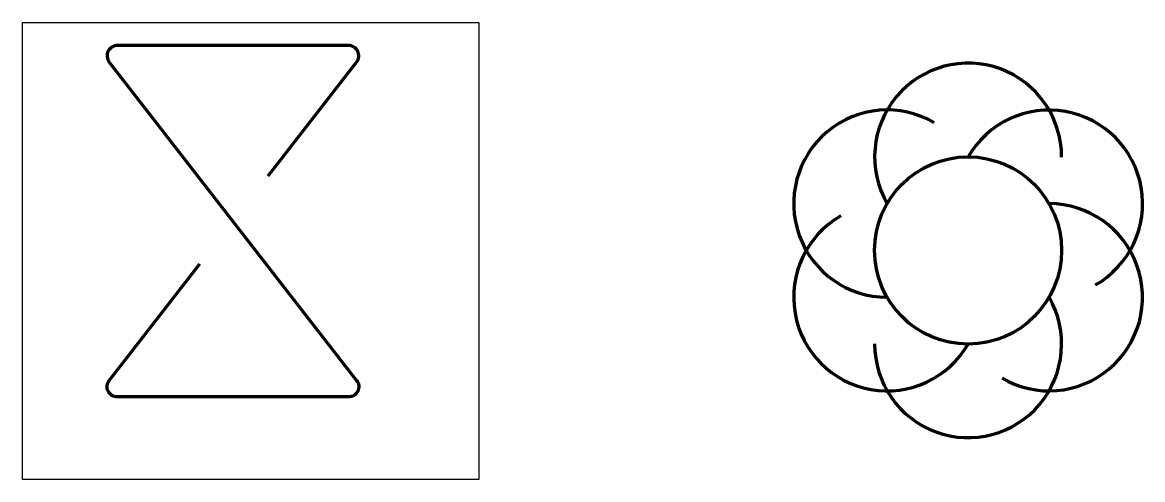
# Model space of a CAD drawing. Header units: millimetres. Extents: x 38039 to 43257, y 9109 to 11235.
import ezdxf

# ---------------------------------------------------------------- set-up
doc = ezdxf.new("R2010")
doc.units = ezdxf.units.MM
doc.layers.add('Image', color=7, linetype='Continuous')
doc.layers.add('Vector', color=7, linetype='Continuous', lineweight=211)
picture_1 = doc.add_image_def('image1.png', size_in_pixel=(568, 568))

msp = doc.modelspace()

# ---------------------------------------------------------------- linework, layer by layer
at = {"layer": 'Vector'}
msp.add_lwpolyline([(39184.8, 10521.9), (39595.9, 11050.4, 0.624134), (39558.2, 11127.6), (38482, 11127.6, 0.624134), (38444.3, 11050.4), (39595.9, 9570, -0.624134), (39558.2, 9492.9), (38482, 9492.9, -0.624134), (38444.3, 9570), (38865.6, 10111.7)], format="xyb", dxfattribs=at)
msp.add_circle((42444.2, 10174.4), 435.4, dxfattribs=at)
msp.add_circle((42444.2, 10174.4), 435.4, dxfattribs=at)
for centre, start, end in [((42444.2, 10609.8), 359.7574, 210), ((42067.1, 10392.1), 59.7574, 270), ((42821.3, 10392.1), 299.7574, 150), ((42821.3, 9956.6), 239.7574, 90), ((42067.1, 9956.6), 119.7574, 330), ((42444.2, 9738.9), 179.7574, 30)]:
    msp.add_arc(centre, 435.4, start, end, dxfattribs=at)

# ---------------------------------------------------------------- pictures from other files: only their frames are drawn
at = {"layer": 'Image'}
image = msp.add_image(picture_1, insert=(38039.5, 9108.7), size_in_units=(2126, 2126), dxfattribs=dict(at, fade=87))
image.dxf.flags = 7

doc.saveas('drawing.dxf')
